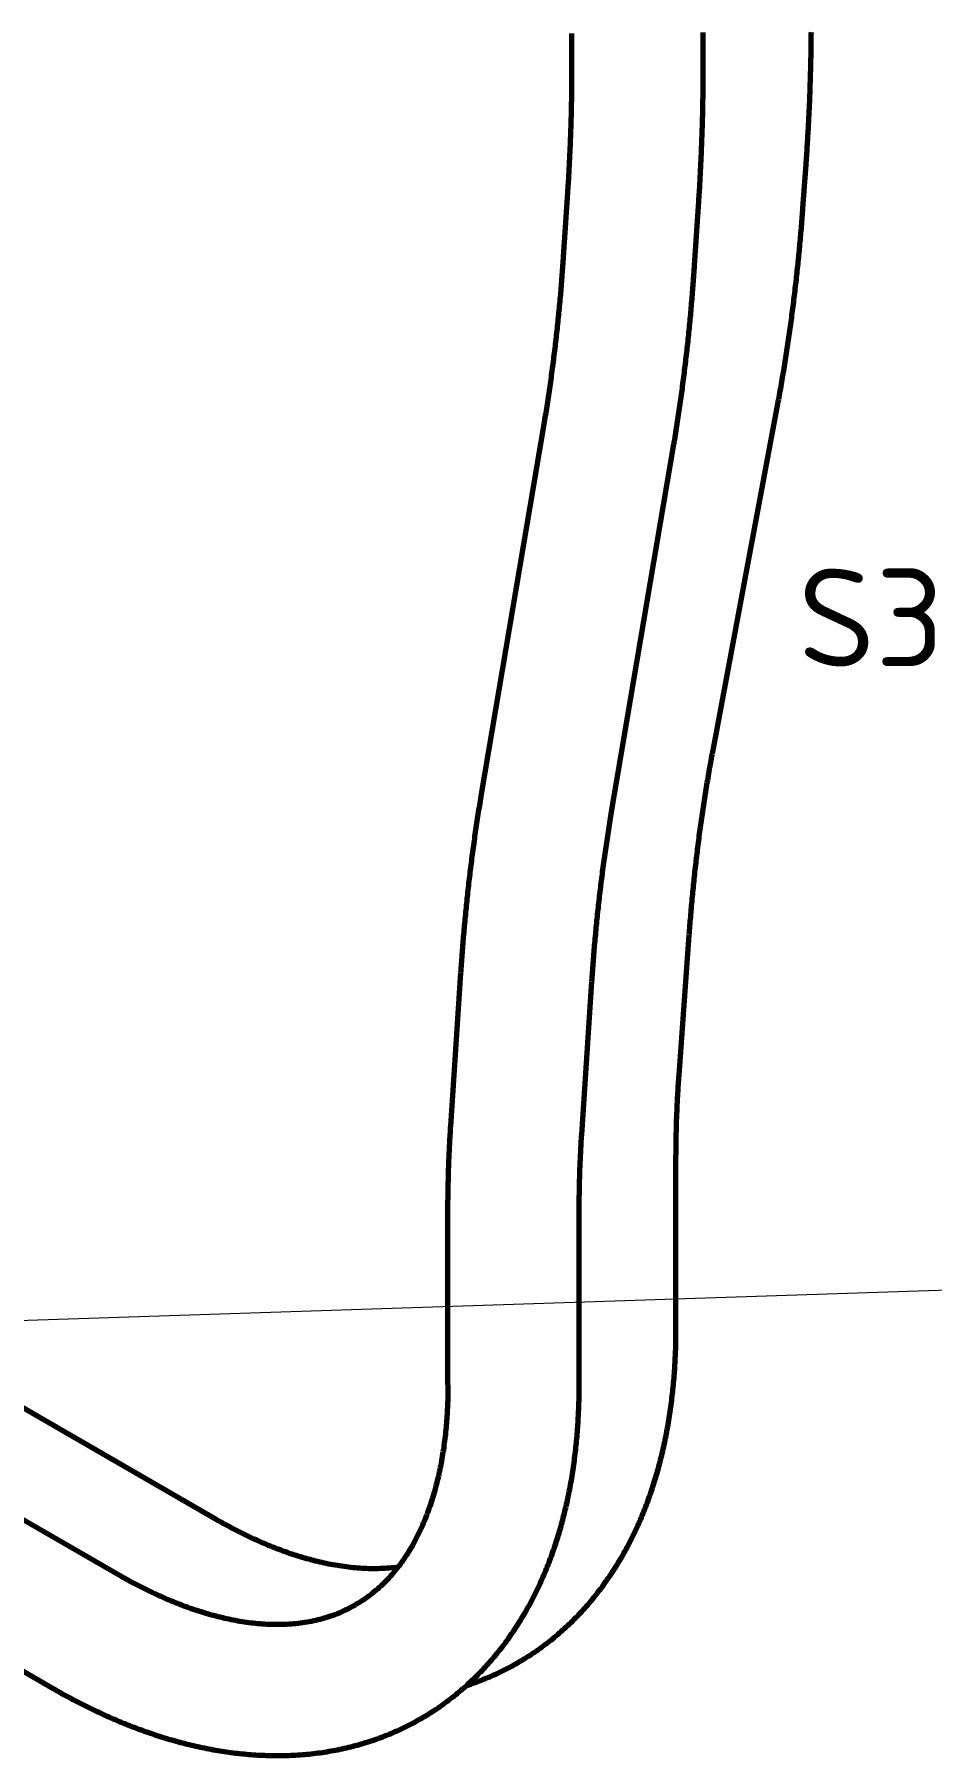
# Model space of a CAD drawing. Header units: millimetres. Extents: x 0 to 841, y 0 to 594.
# Drawn here: x 180.1 to 212.3, y 313.8 to 375.4 of the extents above; entities that cross this region are included whole.
import ezdxf
from ezdxf.enums import TextEntityAlignment as Align

# ---------------------------------------------------------------- set-up
doc = ezdxf.new("R2010")
doc.units = ezdxf.units.MM
for name, color, linetype, lineweight in [('01-VISIBLE', 7, 'CONTINUOUS', 70), ('06-TEXTO', 7, 'CONTINUOUS', 25), ('08-FINA', 5, 'CONTINUOUS', 18)]:
    doc.layers.add(name, color=color, linetype=linetype, lineweight=lineweight)
doc.styles.add('ISO3098', font='isocpeur.ttf')

msp = doc.modelspace()

# ---------------------------------------------------------------- linework, layer by layer
at = {"layer": '01-VISIBLE'}
for p, q in [((207.659, 369.179), (207.773, 370.736)), ((199.091, 367.439), (199.243, 369.734)), ((203.78, 367.128), (203.933, 369.423)), ((204.419, 349.647), (206.763, 362.171)), ((196.165, 348.272), (198.396, 361.446)), ((200.799, 347.488), (203.03, 360.662)), ((203.224, 338.132), (203.591, 343.162)), ((195.051, 336.328), (195.415, 341.806)), ((199.741, 336.017), (200.104, 341.495)), ((203.115, 329.053), (203.115, 335.082)), ((194.95, 327.053), (194.95, 333.224)), ((199.65, 327.053), (199.65, 333.224)), ((178.146, 327.149), (186.631, 322.25)), ((174.681, 325.148), (183.167, 320.249)), ((172.331, 321.078), (180.817, 316.179))]:
    msp.add_line(p, q, dxfattribs=at)
for points in [[(199.243, 369.734), (199.248, 369.814), (199.253, 369.894), (199.258, 369.975), (199.263, 370.055), (199.268, 370.135), (199.273, 370.215), (199.278, 370.295), (199.282, 370.375), (199.287, 370.456), (199.291, 370.536), (199.295, 370.616), (199.3, 370.696), (199.304, 370.776), (199.308, 370.857), (199.312, 370.937), (199.315, 371.017), (199.319, 371.097), (199.323, 371.178), (199.326, 371.258), (199.33, 371.338), (199.333, 371.418), (199.336, 371.499), (199.339, 371.579), (199.342, 371.659), (199.345, 371.739), (199.348, 371.82), (199.351, 371.9), (199.354, 371.98), (199.356, 372.06), (199.359, 372.141), (199.361, 372.221), (199.363, 372.301), (199.366, 372.382), (199.368, 372.462), (199.37, 372.542), (199.372, 372.622), (199.373, 372.703), (199.375, 372.783), (199.377, 372.863), (199.378, 372.944), (199.38, 373.024), (199.381, 373.104), (199.383, 373.184), (199.384, 373.265), (199.385, 373.345), (199.386, 373.425), (199.387, 373.506), (199.388, 373.586), (199.388, 373.666), (199.389, 373.747), (199.39, 373.827), (199.39, 373.907), (199.39, 373.988), (199.391, 374.068), (199.391, 374.148), (199.391, 374.228), (199.391, 374.309), (199.391, 374.389), (199.391, 374.469), (199.391, 374.55), (199.39, 374.63), (199.39, 374.71), (199.389, 374.791), (199.389, 374.871), (199.388, 374.951), (199.387, 375.032), (199.387, 375.112), (199.386, 375.192), (199.385, 375.273), (199.383, 375.353), (199.382, 375.433)], [(203.933, 369.423), (203.938, 369.504), (203.943, 369.584), (203.948, 369.665), (203.953, 369.745), (203.958, 369.825), (203.963, 369.906), (203.968, 369.986), (203.972, 370.067), (203.977, 370.147), (203.981, 370.228), (203.986, 370.308), (203.99, 370.389), (203.994, 370.469), (203.998, 370.55), (204.002, 370.63), (204.006, 370.711), (204.01, 370.792), (204.014, 370.872), (204.017, 370.953), (204.021, 371.033), (204.024, 371.114), (204.028, 371.194), (204.031, 371.275), (204.034, 371.355), (204.037, 371.436), (204.04, 371.517), (204.043, 371.597), (204.046, 371.678), (204.049, 371.758), (204.052, 371.839), (204.054, 371.919), (204.057, 372), (204.059, 372.081), (204.061, 372.161), (204.064, 372.242), (204.066, 372.322), (204.068, 372.403), (204.07, 372.484), (204.072, 372.564), (204.073, 372.645), (204.075, 372.725), (204.077, 372.806), (204.078, 372.887), (204.08, 372.967), (204.081, 373.048), (204.082, 373.128), (204.083, 373.209), (204.085, 373.29), (204.086, 373.37), (204.086, 373.451), (204.087, 373.532), (204.088, 373.612), (204.089, 373.693), (204.089, 373.773), (204.09, 373.854), (204.09, 373.935), (204.091, 374.015), (204.091, 374.096), (204.091, 374.177), (204.091, 374.257), (204.091, 374.338), (204.091, 374.418), (204.091, 374.499), (204.091, 374.58), (204.09, 374.66), (204.09, 374.741), (204.089, 374.822), (204.089, 374.902), (204.088, 374.983), (204.087, 375.063), (204.086, 375.144), (204.086, 375.225), (204.085, 375.305), (204.083, 375.386), (204.082, 375.466)], [(207.773, 370.736), (207.779, 370.816), (207.784, 370.896), (207.79, 370.977), (207.796, 371.057), (207.801, 371.137), (207.806, 371.217), (207.812, 371.298), (207.817, 371.378), (207.822, 371.458), (207.827, 371.538), (207.832, 371.619), (207.836, 371.699), (207.841, 371.779), (207.846, 371.86), (207.85, 371.94), (207.855, 372.02), (207.859, 372.1), (207.863, 372.181), (207.867, 372.261), (207.871, 372.341), (207.875, 372.422), (207.879, 372.502), (207.883, 372.582), (207.887, 372.663), (207.89, 372.743), (207.894, 372.823), (207.897, 372.904), (207.901, 372.984), (207.904, 373.064), (207.907, 373.145), (207.91, 373.225), (207.913, 373.306), (207.916, 373.386), (207.919, 373.466), (207.921, 373.547), (207.924, 373.627), (207.927, 373.707), (207.929, 373.788), (207.931, 373.868), (207.934, 373.949), (207.936, 374.029), (207.938, 374.109), (207.94, 374.19), (207.942, 374.27), (207.944, 374.351), (207.946, 374.431), (207.947, 374.511), (207.949, 374.592), (207.95, 374.672), (207.952, 374.753), (207.953, 374.833), (207.954, 374.913), (207.955, 374.994), (207.957, 375.074), (207.958, 375.155), (207.958, 375.235), (207.959, 375.316), (207.96, 375.396), (207.961, 375.476)], [(206.763, 362.171), (206.778, 362.25), (206.792, 362.329), (206.807, 362.408), (206.821, 362.487), (206.836, 362.566), (206.85, 362.645), (206.864, 362.724), (206.878, 362.803), (206.892, 362.882), (206.905, 362.961), (206.919, 363.041), (206.932, 363.12), (206.946, 363.199), (206.959, 363.278), (206.972, 363.357), (206.985, 363.437), (206.998, 363.516), (207.011, 363.595), (207.024, 363.675), (207.037, 363.754), (207.049, 363.833), (207.062, 363.913), (207.074, 363.992), (207.086, 364.071), (207.099, 364.151), (207.111, 364.23), (207.123, 364.31), (207.134, 364.389), (207.146, 364.468), (207.158, 364.548), (207.169, 364.627), (207.181, 364.707), (207.192, 364.786), (207.203, 364.866), (207.214, 364.946), (207.225, 365.025), (207.236, 365.105), (207.247, 365.184), (207.258, 365.264), (207.268, 365.344), (207.279, 365.423), (207.289, 365.503), (207.299, 365.582), (207.309, 365.662), (207.319, 365.742), (207.329, 365.822), (207.339, 365.901), (207.349, 365.981), (207.359, 366.061), (207.368, 366.14), (207.378, 366.22), (207.387, 366.3), (207.396, 366.38), (207.406, 366.46), (207.415, 366.539), (207.424, 366.619), (207.433, 366.699), (207.441, 366.779), (207.45, 366.859), (207.459, 366.939), (207.467, 367.019), (207.475, 367.098), (207.484, 367.178), (207.492, 367.258), (207.5, 367.338), (207.508, 367.418), (207.516, 367.498), (207.524, 367.578), (207.531, 367.658), (207.539, 367.738), (207.546, 367.818), (207.554, 367.898), (207.561, 367.978), (207.568, 368.058), (207.575, 368.138), (207.582, 368.218), (207.589, 368.298), (207.596, 368.378), (207.603, 368.458), (207.61, 368.538), (207.616, 368.618), (207.623, 368.698), (207.629, 368.778), (207.635, 368.858), (207.641, 368.938), (207.647, 369.018), (207.653, 369.099), (207.659, 369.179)], [(198.396, 361.446), (198.409, 361.526), (198.422, 361.605), (198.435, 361.685), (198.448, 361.764), (198.461, 361.843), (198.474, 361.923), (198.487, 362.002), (198.499, 362.082), (198.512, 362.161), (198.524, 362.241), (198.536, 362.32), (198.548, 362.4), (198.56, 362.48), (198.572, 362.559), (198.584, 362.639), (198.596, 362.718), (198.607, 362.798), (198.619, 362.878), (198.63, 362.957), (198.641, 363.037), (198.652, 363.117), (198.663, 363.196), (198.674, 363.276), (198.685, 363.356), (198.695, 363.436), (198.706, 363.515), (198.716, 363.595), (198.727, 363.675), (198.737, 363.755), (198.747, 363.835), (198.757, 363.915), (198.767, 363.994), (198.777, 364.074), (198.786, 364.154), (198.796, 364.234), (198.805, 364.314), (198.815, 364.394), (198.824, 364.474), (198.833, 364.554), (198.842, 364.634), (198.851, 364.714), (198.859, 364.794), (198.868, 364.874), (198.877, 364.954), (198.885, 365.034), (198.894, 365.114), (198.902, 365.194), (198.91, 365.274), (198.918, 365.354), (198.926, 365.434), (198.934, 365.514), (198.941, 365.594), (198.949, 365.674), (198.957, 365.755), (198.964, 365.835), (198.971, 365.915), (198.979, 365.995), (198.986, 366.075), (198.993, 366.155), (199, 366.235), (199.006, 366.316), (199.013, 366.396), (199.02, 366.476), (199.026, 366.556), (199.032, 366.636), (199.039, 366.717), (199.045, 366.797), (199.051, 366.877), (199.057, 366.957), (199.063, 367.038), (199.069, 367.118), (199.074, 367.198), (199.08, 367.278), (199.085, 367.359), (199.091, 367.439)], [(203.03, 360.662), (203.043, 360.741), (203.056, 360.821), (203.07, 360.9), (203.083, 360.979), (203.095, 361.059), (203.108, 361.138), (203.121, 361.217), (203.134, 361.297), (203.146, 361.376), (203.159, 361.456), (203.171, 361.535), (203.183, 361.614), (203.195, 361.694), (203.207, 361.773), (203.219, 361.853), (203.231, 361.932), (203.242, 362.012), (203.254, 362.092), (203.265, 362.171), (203.277, 362.251), (203.288, 362.33), (203.299, 362.41), (203.31, 362.49), (203.321, 362.569), (203.332, 362.649), (203.343, 362.729), (203.353, 362.808), (203.364, 362.888), (203.374, 362.968), (203.385, 363.047), (203.395, 363.127), (203.405, 363.207), (203.415, 363.287), (203.425, 363.367), (203.435, 363.446), (203.445, 363.526), (203.454, 363.606), (203.464, 363.686), (203.473, 363.766), (203.482, 363.846), (203.492, 363.925), (203.501, 364.005), (203.51, 364.085), (203.519, 364.165), (203.527, 364.245), (203.536, 364.325), (203.545, 364.405), (203.553, 364.485), (203.562, 364.565), (203.57, 364.645), (203.578, 364.725), (203.586, 364.805), (203.594, 364.885), (203.602, 364.965), (203.61, 365.045), (203.618, 365.125), (203.626, 365.205), (203.633, 365.285), (203.641, 365.365), (203.648, 365.445), (203.655, 365.525), (203.662, 365.605), (203.669, 365.685), (203.676, 365.765), (203.683, 365.845), (203.69, 365.925), (203.697, 366.006), (203.703, 366.086), (203.71, 366.166), (203.716, 366.246), (203.723, 366.326), (203.729, 366.406), (203.735, 366.486), (203.741, 366.567), (203.747, 366.647), (203.753, 366.727), (203.758, 366.807), (203.764, 366.887), (203.77, 366.968), (203.775, 367.048), (203.78, 367.128)], [(203.591, 343.162), (203.596, 343.243), (203.602, 343.323), (203.609, 343.404), (203.615, 343.484), (203.621, 343.565), (203.628, 343.645), (203.634, 343.726), (203.641, 343.806), (203.648, 343.887), (203.654, 343.967), (203.661, 344.048), (203.668, 344.128), (203.676, 344.208), (203.683, 344.289), (203.69, 344.369), (203.698, 344.45), (203.705, 344.53), (203.713, 344.61), (203.721, 344.691), (203.729, 344.771), (203.737, 344.852), (203.745, 344.932), (203.753, 345.012), (203.761, 345.093), (203.77, 345.173), (203.778, 345.253), (203.787, 345.333), (203.795, 345.414), (203.804, 345.494), (203.813, 345.574), (203.822, 345.655), (203.832, 345.735), (203.841, 345.815), (203.85, 345.895), (203.86, 345.975), (203.869, 346.056), (203.879, 346.136), (203.889, 346.216), (203.899, 346.296), (203.909, 346.376), (203.919, 346.456), (203.929, 346.536), (203.94, 346.616), (203.95, 346.696), (203.961, 346.777), (203.972, 346.857), (203.982, 346.937), (203.993, 347.017), (204.004, 347.097), (204.016, 347.177), (204.027, 347.257), (204.038, 347.336), (204.05, 347.416), (204.061, 347.496), (204.073, 347.576), (204.085, 347.656), (204.097, 347.736), (204.109, 347.816), (204.121, 347.896), (204.133, 347.975), (204.146, 348.055), (204.158, 348.135), (204.171, 348.215), (204.184, 348.295), (204.197, 348.374), (204.21, 348.454), (204.223, 348.534), (204.236, 348.613), (204.249, 348.693), (204.263, 348.773), (204.277, 348.852), (204.29, 348.932), (204.304, 349.011), (204.318, 349.091), (204.332, 349.17), (204.346, 349.25), (204.361, 349.329), (204.375, 349.409), (204.39, 349.488), (204.404, 349.568), (204.419, 349.647)], [(195.415, 341.806), (195.42, 341.886), (195.426, 341.967), (195.431, 342.047), (195.437, 342.127), (195.442, 342.207), (195.448, 342.287), (195.454, 342.368), (195.46, 342.448), (195.466, 342.528), (195.473, 342.608), (195.479, 342.688), (195.485, 342.768), (195.492, 342.849), (195.498, 342.929), (195.505, 343.009), (195.512, 343.089), (195.519, 343.169), (195.526, 343.249), (195.533, 343.329), (195.54, 343.409), (195.547, 343.489), (195.554, 343.569), (195.562, 343.649), (195.569, 343.73), (195.577, 343.81), (195.585, 343.89), (195.593, 343.97), (195.601, 344.05), (195.609, 344.13), (195.617, 344.21), (195.625, 344.29), (195.633, 344.37), (195.642, 344.45), (195.65, 344.529), (195.659, 344.609), (195.668, 344.689), (195.676, 344.769), (195.685, 344.849), (195.694, 344.929), (195.703, 345.009), (195.713, 345.089), (195.722, 345.169), (195.731, 345.248), (195.741, 345.328), (195.751, 345.408), (195.76, 345.488), (195.77, 345.568), (195.78, 345.648), (195.79, 345.727), (195.8, 345.807), (195.81, 345.887), (195.821, 345.967), (195.831, 346.046), (195.842, 346.126), (195.852, 346.206), (195.863, 346.285), (195.874, 346.365), (195.885, 346.445), (195.896, 346.524), (195.907, 346.604), (195.918, 346.683), (195.93, 346.763), (195.941, 346.843), (195.953, 346.922), (195.964, 347.002), (195.976, 347.081), (195.988, 347.161), (196, 347.24), (196.012, 347.32), (196.024, 347.399), (196.037, 347.479), (196.049, 347.558), (196.061, 347.638), (196.074, 347.717), (196.087, 347.796), (196.1, 347.876), (196.113, 347.955), (196.126, 348.034), (196.139, 348.114), (196.152, 348.193), (196.165, 348.272)], [(200.104, 341.495), (200.11, 341.576), (200.115, 341.656), (200.121, 341.736), (200.127, 341.816), (200.132, 341.897), (200.138, 341.977), (200.144, 342.057), (200.15, 342.137), (200.156, 342.218), (200.163, 342.298), (200.169, 342.378), (200.176, 342.458), (200.182, 342.538), (200.189, 342.619), (200.196, 342.699), (200.202, 342.779), (200.209, 342.859), (200.217, 342.939), (200.224, 343.019), (200.231, 343.1), (200.239, 343.18), (200.246, 343.26), (200.254, 343.34), (200.261, 343.42), (200.269, 343.5), (200.277, 343.58), (200.285, 343.66), (200.293, 343.74), (200.302, 343.82), (200.31, 343.9), (200.318, 343.98), (200.327, 344.06), (200.336, 344.14), (200.344, 344.22), (200.353, 344.3), (200.362, 344.38), (200.371, 344.46), (200.381, 344.54), (200.39, 344.62), (200.399, 344.7), (200.409, 344.78), (200.419, 344.86), (200.428, 344.94), (200.438, 345.02), (200.448, 345.1), (200.458, 345.179), (200.468, 345.259), (200.479, 345.339), (200.489, 345.419), (200.5, 345.499), (200.51, 345.578), (200.521, 345.658), (200.532, 345.738), (200.543, 345.818), (200.554, 345.897), (200.565, 345.977), (200.576, 346.057), (200.588, 346.136), (200.599, 346.216), (200.611, 346.296), (200.623, 346.375), (200.635, 346.455), (200.647, 346.534), (200.659, 346.614), (200.671, 346.693), (200.683, 346.773), (200.696, 346.852), (200.708, 346.932), (200.721, 347.011), (200.734, 347.091), (200.747, 347.17), (200.76, 347.25), (200.773, 347.329), (200.786, 347.408), (200.799, 347.488)], [(203.115, 335.082), (203.115, 335.162), (203.115, 335.243), (203.116, 335.323), (203.116, 335.403), (203.117, 335.484), (203.118, 335.564), (203.119, 335.644), (203.12, 335.725), (203.121, 335.805), (203.122, 335.885), (203.124, 335.966), (203.126, 336.046), (203.128, 336.126), (203.13, 336.206), (203.132, 336.287), (203.134, 336.367), (203.136, 336.447), (203.139, 336.528), (203.142, 336.608), (203.145, 336.688), (203.148, 336.769), (203.151, 336.849), (203.154, 336.929), (203.158, 337.009), (203.162, 337.09), (203.165, 337.17), (203.169, 337.25), (203.173, 337.33), (203.178, 337.411), (203.182, 337.491), (203.187, 337.571), (203.192, 337.651), (203.197, 337.731), (203.202, 337.811), (203.207, 337.892), (203.212, 337.972), (203.218, 338.052), (203.224, 338.132)], [(194.95, 333.224), (194.95, 333.306), (194.951, 333.388), (194.951, 333.469), (194.951, 333.551), (194.952, 333.633), (194.953, 333.715), (194.954, 333.796), (194.955, 333.878), (194.956, 333.96), (194.957, 334.041), (194.959, 334.123), (194.96, 334.205), (194.962, 334.287), (194.964, 334.368), (194.966, 334.45), (194.968, 334.532), (194.97, 334.613), (194.973, 334.695), (194.975, 334.777), (194.978, 334.858), (194.981, 334.94), (194.984, 335.022), (194.987, 335.103), (194.99, 335.185), (194.994, 335.267), (194.997, 335.348), (195.001, 335.43), (195.005, 335.512), (195.009, 335.593), (195.013, 335.675), (195.017, 335.756), (195.022, 335.838), (195.026, 335.92), (195.031, 336.001), (195.036, 336.083), (195.041, 336.164), (195.046, 336.246), (195.051, 336.328)], [(199.65, 333.224), (199.65, 333.306), (199.651, 333.389), (199.651, 333.471), (199.652, 333.553), (199.652, 333.635), (199.653, 333.717), (199.654, 333.799), (199.655, 333.882), (199.657, 333.964), (199.658, 334.046), (199.66, 334.128), (199.661, 334.21), (199.663, 334.292), (199.665, 334.375), (199.668, 334.457), (199.67, 334.539), (199.673, 334.621), (199.675, 334.703), (199.678, 334.785), (199.681, 334.868), (199.684, 334.95), (199.688, 335.032), (199.691, 335.114), (199.695, 335.196), (199.699, 335.278), (199.703, 335.36), (199.707, 335.442), (199.711, 335.524), (199.716, 335.606), (199.721, 335.688), (199.725, 335.77), (199.73, 335.852), (199.736, 335.934), (199.741, 336.017)], [(195.619, 316.289), (195.695, 316.314), (195.771, 316.34), (195.846, 316.366), (195.922, 316.393), (195.997, 316.421), (196.072, 316.449), (196.147, 316.478), (196.221, 316.508), (196.296, 316.538), (196.37, 316.568), (196.444, 316.6), (196.517, 316.632), (196.59, 316.664), (196.663, 316.697), (196.736, 316.731), (196.808, 316.765), (196.88, 316.8), (196.952, 316.836), (197.024, 316.872), (197.095, 316.909), (197.166, 316.946), (197.237, 316.984), (197.307, 317.023), (197.377, 317.062), (197.446, 317.101), (197.516, 317.142), (197.585, 317.182), (197.653, 317.224), (197.721, 317.266), (197.789, 317.309), (197.857, 317.352), (197.924, 317.395), (197.991, 317.44), (198.057, 317.484), (198.123, 317.53), (198.189, 317.576), (198.254, 317.622), (198.319, 317.669), (198.384, 317.717), (198.448, 317.765), (198.512, 317.813), (198.575, 317.863), (198.638, 317.912), (198.7, 317.962), (198.762, 318.013), (198.824, 318.064), (198.885, 318.116), (198.946, 318.168), (199.006, 318.221), (199.066, 318.274), (199.126, 318.328), (199.185, 318.382), (199.244, 318.436), (199.302, 318.492), (199.36, 318.547), (199.417, 318.603), (199.474, 318.66), (199.53, 318.716), (199.586, 318.774), (199.642, 318.832), (199.697, 318.89), (199.751, 318.949), (199.806, 319.008), (199.859, 319.067), (199.912, 319.127), (199.965, 319.187), (200.017, 319.248), (200.069, 319.309), (200.121, 319.371), (200.171, 319.433), (200.222, 319.495), (200.272, 319.558), (200.321, 319.621), (200.37, 319.684), (200.419, 319.748), (200.467, 319.812), (200.514, 319.877), (200.561, 319.942), (200.608, 320.007), (200.654, 320.072), (200.7, 320.138), (200.745, 320.204), (200.79, 320.271), (200.834, 320.338), (200.878, 320.405), (200.921, 320.472), (200.964, 320.54), (201.006, 320.608), (201.048, 320.676), (201.09, 320.745), (201.13, 320.814), (201.171, 320.883), (201.211, 320.952), (201.25, 321.022), (201.29, 321.092), (201.328, 321.162), (201.366, 321.233), (201.404, 321.304), (201.441, 321.375), (201.478, 321.446), (201.514, 321.517), (201.55, 321.589), (201.585, 321.661), (201.62, 321.733), (201.655, 321.805), (201.688, 321.878), (201.722, 321.951), (201.755, 322.024), (201.788, 322.097), (201.82, 322.17), (201.852, 322.244), (201.883, 322.318), (201.914, 322.392), (201.944, 322.466), (201.974, 322.54), (202.004, 322.615), (202.033, 322.689), (202.061, 322.764), (202.089, 322.839), (202.117, 322.915), (202.145, 322.99), (202.171, 323.065), (202.198, 323.141), (202.224, 323.217), (202.25, 323.293), (202.275, 323.369), (202.3, 323.445), (202.324, 323.521), (202.348, 323.598), (202.372, 323.674), (202.395, 323.751), (202.417, 323.828), (202.44, 323.905), (202.462, 323.982), (202.483, 324.059), (202.504, 324.137), (202.525, 324.214), (202.545, 324.291), (202.565, 324.369), (202.585, 324.447), (202.604, 324.525), (202.623, 324.603), (202.641, 324.681), (202.659, 324.759), (202.677, 324.837), (202.694, 324.915), (202.711, 324.993), (202.727, 325.072), (202.743, 325.15), (202.759, 325.229), (202.774, 325.308), (202.789, 325.386), (202.804, 325.465), (202.818, 325.544), (202.832, 325.623), (202.846, 325.702), (202.859, 325.781), (202.872, 325.86), (202.884, 325.939), (202.896, 326.018), (202.908, 326.098), (202.919, 326.177), (202.931, 326.256), (202.941, 326.336), (202.952, 326.415), (202.962, 326.495), (202.971, 326.574), (202.981, 326.654), (202.99, 326.734), (202.999, 326.813), (203.007, 326.893), (203.015, 326.973), (203.023, 327.052), (203.03, 327.132), (203.037, 327.212), (203.044, 327.292), (203.051, 327.372), (203.057, 327.452), (203.062, 327.532), (203.068, 327.612), (203.073, 327.692), (203.078, 327.772), (203.083, 327.852), (203.087, 327.932), (203.091, 328.012), (203.094, 328.092), (203.098, 328.172), (203.101, 328.252), (203.104, 328.332), (203.106, 328.412), (203.108, 328.492), (203.11, 328.572), (203.112, 328.652), (203.113, 328.733), (203.114, 328.813), (203.115, 328.893), (203.115, 328.973), (203.115, 329.053)], [(180.817, 316.179), (180.886, 316.139), (180.956, 316.099), (181.025, 316.06), (181.095, 316.021), (181.165, 315.982), (181.235, 315.943), (181.305, 315.905), (181.376, 315.867), (181.446, 315.829), (181.517, 315.791), (181.588, 315.754), (181.659, 315.717), (181.73, 315.68), (181.801, 315.643), (181.873, 315.607), (181.944, 315.571), (182.016, 315.535), (182.087, 315.5), (182.159, 315.465), (182.231, 315.43), (182.304, 315.395), (182.376, 315.361), (182.448, 315.327), (182.521, 315.293), (182.594, 315.259), (182.667, 315.226), (182.74, 315.193), (182.813, 315.161), (182.886, 315.129), (182.96, 315.097), (183.033, 315.065), (183.107, 315.034), (183.181, 315.003), (183.255, 314.972), (183.329, 314.941), (183.403, 314.911), (183.477, 314.882), (183.552, 314.852), (183.626, 314.823), (183.701, 314.794), (183.776, 314.766), (183.851, 314.738), (183.926, 314.71), (184.001, 314.683), (184.077, 314.656), (184.152, 314.629), (184.228, 314.602), (184.303, 314.576), (184.379, 314.551), (184.455, 314.525), (184.531, 314.5), (184.608, 314.476), (184.684, 314.452), (184.76, 314.428), (184.837, 314.404), (184.914, 314.381), (184.99, 314.359), (185.067, 314.336), (185.144, 314.314), (185.221, 314.293), (185.299, 314.272), (185.376, 314.251), (185.453, 314.231), (185.531, 314.211), (185.609, 314.191), (185.686, 314.172), (185.764, 314.153), (185.842, 314.135), (185.92, 314.117), (185.998, 314.099), (186.077, 314.082), (186.155, 314.066), (186.233, 314.049), (186.312, 314.034), (186.39, 314.018), (186.469, 314.003), (186.548, 313.989), (186.627, 313.975), (186.706, 313.961), (186.785, 313.948), (186.864, 313.936), (186.943, 313.923), (187.022, 313.912), (187.101, 313.9), (187.181, 313.89), (187.26, 313.879), (187.339, 313.869), (187.419, 313.86), (187.499, 313.851), (187.578, 313.843), (187.658, 313.835), (187.738, 313.828), (187.817, 313.821), (187.897, 313.814), (187.977, 313.808), (188.057, 313.803), (188.137, 313.798), (188.217, 313.794), (188.297, 313.79), (188.377, 313.787), (188.457, 313.784), (188.537, 313.781), (188.617, 313.78), (188.697, 313.778), (188.777, 313.778), (188.857, 313.778), (188.937, 313.778), (189.017, 313.779), (189.097, 313.781), (189.177, 313.783), (189.257, 313.785), (189.337, 313.788), (189.417, 313.792), (189.497, 313.796), (189.577, 313.801), (189.657, 313.807), (189.737, 313.813), (189.817, 313.819), (189.897, 313.826), (189.976, 313.834), (190.056, 313.842), (190.136, 313.851), (190.215, 313.861), (190.295, 313.871), (190.374, 313.881), (190.453, 313.893), (190.532, 313.904), (190.611, 313.917), (190.69, 313.93), (190.769, 313.943), (190.848, 313.958), (190.927, 313.972), (191.005, 313.988), (191.084, 314.004), (191.162, 314.021), (191.24, 314.038), (191.318, 314.056), (191.396, 314.074), (191.474, 314.093), (191.552, 314.113), (191.629, 314.133), (191.707, 314.154), (191.784, 314.176), (191.861, 314.198), (191.937, 314.221), (192.014, 314.244), (192.09, 314.268), (192.167, 314.293), (192.243, 314.318), (192.318, 314.344), (192.394, 314.37), (192.469, 314.397), (192.544, 314.425), (192.619, 314.453), (192.694, 314.482), (192.768, 314.512), (192.843, 314.542), (192.916, 314.573), (192.99, 314.604), (193.064, 314.636), (193.137, 314.669), (193.21, 314.702), (193.282, 314.736), (193.354, 314.77), (193.426, 314.805), (193.498, 314.841), (193.57, 314.877), (193.641, 314.914), (193.712, 314.951), (193.782, 314.989), (193.852, 315.028), (193.922, 315.067), (193.992, 315.107), (194.061, 315.147), (194.13, 315.188), (194.198, 315.229), (194.266, 315.271), (194.334, 315.314), (194.401, 315.357), (194.468, 315.401), (194.535, 315.445), (194.602, 315.49), (194.667, 315.536), (194.733, 315.582), (194.798, 315.628), (194.863, 315.675), (194.927, 315.723), (194.991, 315.771), (195.055, 315.819), (195.118, 315.869), (195.181, 315.918), (195.243, 315.968), (195.305, 316.019), (195.367, 316.07), (195.428, 316.122), (195.489, 316.174), (195.549, 316.227), (195.609, 316.28), (195.668, 316.334), (195.727, 316.388), (195.786, 316.443), (195.844, 316.498), (195.902, 316.553), (195.959, 316.609), (196.016, 316.666), (196.072, 316.723), (196.128, 316.78), (196.183, 316.838), (196.238, 316.896), (196.293, 316.955), (196.347, 317.014), (196.4, 317.073), (196.453, 317.133), (196.506, 317.194), (196.558, 317.254), (196.61, 317.316), (196.661, 317.377), (196.712, 317.439), (196.762, 317.501), (196.812, 317.564), (196.862, 317.627), (196.91, 317.69), (196.959, 317.754), (197.007, 317.818), (197.054, 317.883), (197.101, 317.948), (197.148, 318.013), (197.194, 318.078), (197.239, 318.144), (197.285, 318.21), (197.329, 318.277), (197.373, 318.344), (197.417, 318.411), (197.46, 318.478), (197.503, 318.546), (197.545, 318.614), (197.587, 318.682), (197.628, 318.751), (197.669, 318.82), (197.71, 318.889), (197.75, 318.958), (197.789, 319.028), (197.828, 319.098), (197.867, 319.168), (197.905, 319.238), (197.942, 319.309), (197.979, 319.38), (198.016, 319.451), (198.052, 319.523), (198.088, 319.594), (198.123, 319.666), (198.158, 319.738), (198.192, 319.811), (198.226, 319.883), (198.26, 319.956), (198.293, 320.029), (198.325, 320.102), (198.357, 320.175), (198.389, 320.249), (198.42, 320.323), (198.451, 320.397), (198.481, 320.471), (198.511, 320.545), (198.541, 320.619), (198.57, 320.694), (198.598, 320.769), (198.626, 320.844), (198.654, 320.919), (198.681, 320.994), (198.708, 321.07), (198.735, 321.145), (198.761, 321.221), (198.786, 321.297), (198.811, 321.373), (198.836, 321.449), (198.861, 321.525), (198.885, 321.602), (198.908, 321.678), (198.931, 321.755), (198.954, 321.832), (198.976, 321.909), (198.998, 321.986), (199.019, 322.063), (199.041, 322.14), (199.061, 322.217), (199.081, 322.295), (199.101, 322.373), (199.121, 322.45), (199.14, 322.528), (199.159, 322.606), (199.177, 322.684), (199.195, 322.762), (199.213, 322.84), (199.23, 322.918), (199.247, 322.996), (199.263, 323.075), (199.279, 323.153), (199.295, 323.232), (199.31, 323.31), (199.325, 323.389), (199.34, 323.468), (199.354, 323.547), (199.368, 323.625), (199.381, 323.704), (199.394, 323.783), (199.407, 323.862), (199.42, 323.941), (199.432, 324.021), (199.444, 324.1), (199.455, 324.179), (199.466, 324.258), (199.477, 324.338), (199.487, 324.417), (199.497, 324.497), (199.507, 324.576), (199.516, 324.656), (199.525, 324.735), (199.534, 324.815), (199.542, 324.894), (199.55, 324.974), (199.558, 325.054), (199.566, 325.133), (199.573, 325.213), (199.579, 325.293), (199.586, 325.373), (199.592, 325.453), (199.598, 325.533), (199.603, 325.612), (199.608, 325.692), (199.613, 325.772), (199.618, 325.852), (199.622, 325.932), (199.626, 326.012), (199.63, 326.092), (199.633, 326.172), (199.636, 326.252), (199.639, 326.332), (199.641, 326.412), (199.643, 326.492), (199.645, 326.572), (199.647, 326.652), (199.648, 326.732), (199.649, 326.813), (199.65, 326.893), (199.65, 326.973), (199.65, 327.053)], [(194.95, 327.053), (194.95, 326.972), (194.95, 326.892), (194.949, 326.811), (194.947, 326.731), (194.946, 326.65), (194.944, 326.57), (194.941, 326.49), (194.939, 326.409), (194.935, 326.329), (194.932, 326.248), (194.928, 326.168), (194.924, 326.088), (194.919, 326.007), (194.914, 325.927), (194.908, 325.847), (194.902, 325.767), (194.896, 325.686), (194.889, 325.606), (194.882, 325.526), (194.874, 325.446), (194.866, 325.366), (194.858, 325.286), (194.849, 325.206), (194.839, 325.126), (194.829, 325.046), (194.819, 324.966), (194.808, 324.887), (194.797, 324.807), (194.785, 324.727), (194.773, 324.648), (194.76, 324.568), (194.747, 324.489), (194.734, 324.41), (194.72, 324.331), (194.705, 324.251), (194.69, 324.172), (194.674, 324.093), (194.658, 324.015), (194.641, 323.936), (194.624, 323.857), (194.606, 323.779), (194.588, 323.7), (194.569, 323.622), (194.55, 323.544), (194.53, 323.466), (194.509, 323.388), (194.488, 323.311), (194.466, 323.233), (194.444, 323.156), (194.421, 323.079), (194.398, 323.002), (194.374, 322.925), (194.349, 322.849), (194.324, 322.772), (194.298, 322.696), (194.271, 322.62), (194.244, 322.544), (194.216, 322.469), (194.188, 322.394), (194.159, 322.319), (194.129, 322.244), (194.098, 322.169), (194.067, 322.095), (194.035, 322.021), (194.002, 321.948), (193.969, 321.875), (193.935, 321.802), (193.9, 321.729), (193.865, 321.657), (193.828, 321.585), (193.791, 321.514), (193.754, 321.443), (193.715, 321.372), (193.676, 321.302), (193.636, 321.232), (193.595, 321.163), (193.553, 321.094), (193.511, 321.026), (193.467, 320.958), (193.423, 320.891), (193.378, 320.824), (193.332, 320.758), (193.286, 320.692), (193.238, 320.627), (193.19, 320.563), (193.141, 320.499), (193.091, 320.436), (193.04, 320.373), (192.989, 320.312), (192.936, 320.251), (192.883, 320.191), (192.829, 320.131), (192.773, 320.073), (192.717, 320.015), (192.661, 319.958), (192.603, 319.902), (192.545, 319.846), (192.485, 319.792), (192.425, 319.739), (192.364, 319.686), (192.302, 319.635), (192.24, 319.584), (192.176, 319.535), (192.112, 319.486), (192.047, 319.439), (191.981, 319.392), (191.915, 319.347), (191.847, 319.303), (191.78, 319.26), (191.711, 319.218), (191.642, 319.177)], [(186.631, 322.25), (186.701, 322.209), (186.772, 322.169), (186.842, 322.13), (186.913, 322.091), (186.984, 322.052), (187.055, 322.013), (187.126, 321.975), (187.198, 321.937), (187.269, 321.899), (187.341, 321.862), (187.413, 321.825), (187.485, 321.788), (187.557, 321.752), (187.63, 321.716), (187.703, 321.681), (187.775, 321.645), (187.848, 321.611), (187.922, 321.576), (187.995, 321.542), (188.069, 321.509), (188.143, 321.476), (188.216, 321.443), (188.291, 321.411), (188.365, 321.379), (188.439, 321.347), (188.514, 321.316), (188.589, 321.285), (188.664, 321.255), (188.739, 321.225), (188.815, 321.196), (188.89, 321.167), (188.966, 321.139), (189.042, 321.111), (189.118, 321.084), (189.194, 321.057), (189.271, 321.03), (189.347, 321.004), (189.424, 320.979), (189.501, 320.954), (189.578, 320.93), (189.655, 320.906), (189.733, 320.882), (189.811, 320.86), (189.888, 320.837), (189.966, 320.816), (190.044, 320.795), (190.123, 320.774), (190.201, 320.754), (190.28, 320.735), (190.358, 320.716), (190.437, 320.698), (190.516, 320.681), (190.595, 320.664), (190.674, 320.648), (190.754, 320.632), (190.833, 320.617), (190.913, 320.603), (190.993, 320.59), (191.073, 320.577), (191.153, 320.565), (191.233, 320.553), (191.313, 320.543), (191.393, 320.533), (191.473, 320.524), (191.554, 320.516), (191.635, 320.508), (191.715, 320.501), (191.796, 320.495), (191.877, 320.49), (191.957, 320.486), (192.038, 320.483), (192.119, 320.48), (192.2, 320.479), (192.281, 320.478), (192.362, 320.478), (192.442, 320.479), (192.523, 320.482), (192.604, 320.485), (192.685, 320.489), (192.766, 320.494), (192.846, 320.5), (192.927, 320.507), (193.007, 320.515), (193.088, 320.524), (193.168, 320.534)], [(183.167, 320.249), (183.236, 320.209), (183.306, 320.169), (183.376, 320.13), (183.447, 320.091), (183.517, 320.052), (183.588, 320.014), (183.659, 319.976), (183.73, 319.938), (183.801, 319.9), (183.872, 319.863), (183.944, 319.826), (184.016, 319.79), (184.088, 319.754), (184.16, 319.718), (184.232, 319.683), (184.304, 319.648), (184.377, 319.613), (184.45, 319.579), (184.523, 319.545), (184.596, 319.512), (184.669, 319.479), (184.743, 319.446), (184.817, 319.414), (184.891, 319.382), (184.965, 319.351), (185.039, 319.32), (185.113, 319.289), (185.188, 319.259), (185.263, 319.23), (185.338, 319.2), (185.413, 319.172), (185.488, 319.143), (185.564, 319.115), (185.639, 319.088), (185.715, 319.061), (185.791, 319.035), (185.867, 319.009), (185.944, 318.984), (186.02, 318.959), (186.097, 318.934), (186.174, 318.91), (186.251, 318.887), (186.328, 318.864), (186.405, 318.842), (186.483, 318.82), (186.56, 318.799), (186.638, 318.779), (186.716, 318.759), (186.794, 318.739), (186.873, 318.721), (186.951, 318.702), (187.029, 318.685), (187.108, 318.668), (187.187, 318.652), (187.266, 318.636), (187.345, 318.621), (187.424, 318.607), (187.503, 318.593), (187.583, 318.58), (187.662, 318.568), (187.742, 318.557), (187.822, 318.546), (187.902, 318.536), (187.981, 318.526), (188.061, 318.518), (188.142, 318.51), (188.222, 318.503), (188.302, 318.497), (188.382, 318.492), (188.463, 318.487), (188.543, 318.484), (188.623, 318.481), (188.704, 318.479), (188.784, 318.478), (188.865, 318.478), (188.945, 318.478), (189.026, 318.48), (189.106, 318.483), (189.186, 318.486), (189.267, 318.491), (189.347, 318.496), (189.427, 318.503), (189.507, 318.511), (189.587, 318.519), (189.667, 318.529), (189.747, 318.539), (189.827, 318.551), (189.906, 318.564), (189.985, 318.578), (190.064, 318.593), (190.143, 318.609), (190.222, 318.626), (190.3, 318.645), (190.378, 318.664), (190.456, 318.685), (190.533, 318.707), (190.61, 318.73), (190.687, 318.754), (190.763, 318.779), (190.839, 318.806), (190.915, 318.834), (190.99, 318.863), (191.065, 318.893), (191.139, 318.924), (191.212, 318.957), (191.285, 318.99), (191.358, 319.025), (191.43, 319.062), (191.501, 319.099), (191.572, 319.137), (191.642, 319.177)]]:
    msp.add_lwpolyline(points, dxfattribs=at)
at = {"layer": '08-FINA'}
msp.add_line((51.498, 325.15), (293.298, 333.087), dxfattribs=at)

# ---------------------------------------------------------------- texts
at = {"layer": '06-TEXTO', "style": 'ISO3098'}
msp.add_text('S3 DISPOSITIVO DE DESCARGA', height=3.5, dxfattribs=at).set_placement((241.067, 354.521), align=Align.MIDDLE_CENTER)

doc.saveas('drawing.dxf')
